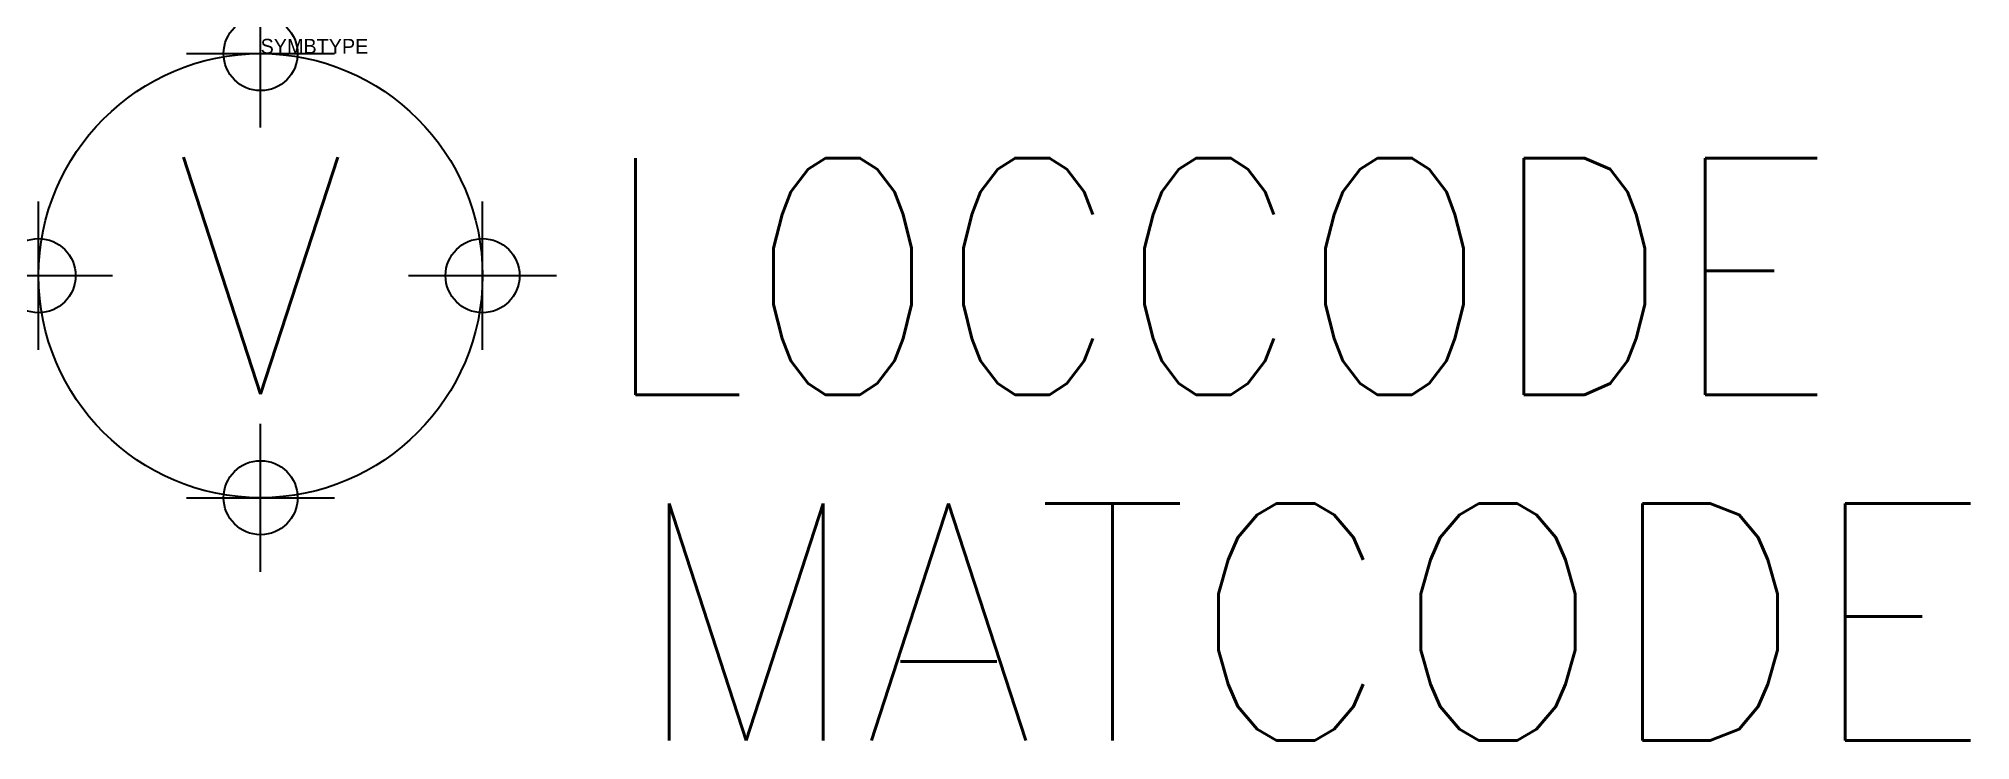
# Model space of a CAD drawing. Extents: x 117 to 143.1, y 161.7 to 171.2.
import ezdxf
from ezdxf.enums import TextEntityAlignment as Align

# ---------------------------------------------------------------- set-up
doc = ezdxf.new("R2010")
doc.units = 0
doc.header["$MEASUREMENT"] = 0
doc.header["$PDMODE"] = 34
doc.linetypes.add('DASHED', pattern=[19.05, 12.7, -6.35])
doc.layers.get('0').update_dxf_attribs({"linetype": 'CONTINUOUS'})
for name, color, linetype in [('1', 8, 'CONTINUOUS'), ('11', 30, 'DASHED'), ('12', 30, 'DASHED'), ('C', 7, 'CONTINUOUS')]:
    doc.layers.add(name, color=color, linetype=linetype)
doc.styles.add('DINY', font='SIMPLEX', dxfattribs={"width": 0.95})
doc.styles.add('ROMANS', font='ROMANS.SHX')

msp = doc.modelspace()

# ---------------------------------------------------------------- linework, layer by layer
at = {"layer": '1'}
msp.add_circle((120, 168), 3, dxfattribs=at)
at = {"layer": 'C', "color": 1}
msp.add_point((120, 171), dxfattribs=at)
at = {"layer": 'C', "color": 3}
msp.add_point((117, 168), dxfattribs=at)
at = {"layer": 'C', "color": 4}
msp.add_point((123, 168), dxfattribs=at)
at = {"layer": 'C', "color": 2}
msp.add_point((120, 165), dxfattribs=at)

# ---------------------------------------------------------------- texts
at = {"flags": 1}
msp.add_attdef('SYMBTYPE', (120, 171), 'AL', height=0.2, dxfattribs=at)
at = {"layer": '1', "style": 'DINY', "width": 0.95}
msp.add_text('V', height=3.2, dxfattribs=at).set_placement((120, 168), align=Align.MIDDLE)
at = {"layer": '11', "style": 'ROMANS', "width": 0.85}
msp.add_attdef('LOCCODE', (124.603, 166.39), '', height=3.2, dxfattribs=at)
at = {"layer": '12', "style": 'DINY', "width": 0.95}
msp.add_attdef('MATCODE', (125, 161.72), '', height=3.2, dxfattribs=at)

doc.saveas('drawing.dxf')
